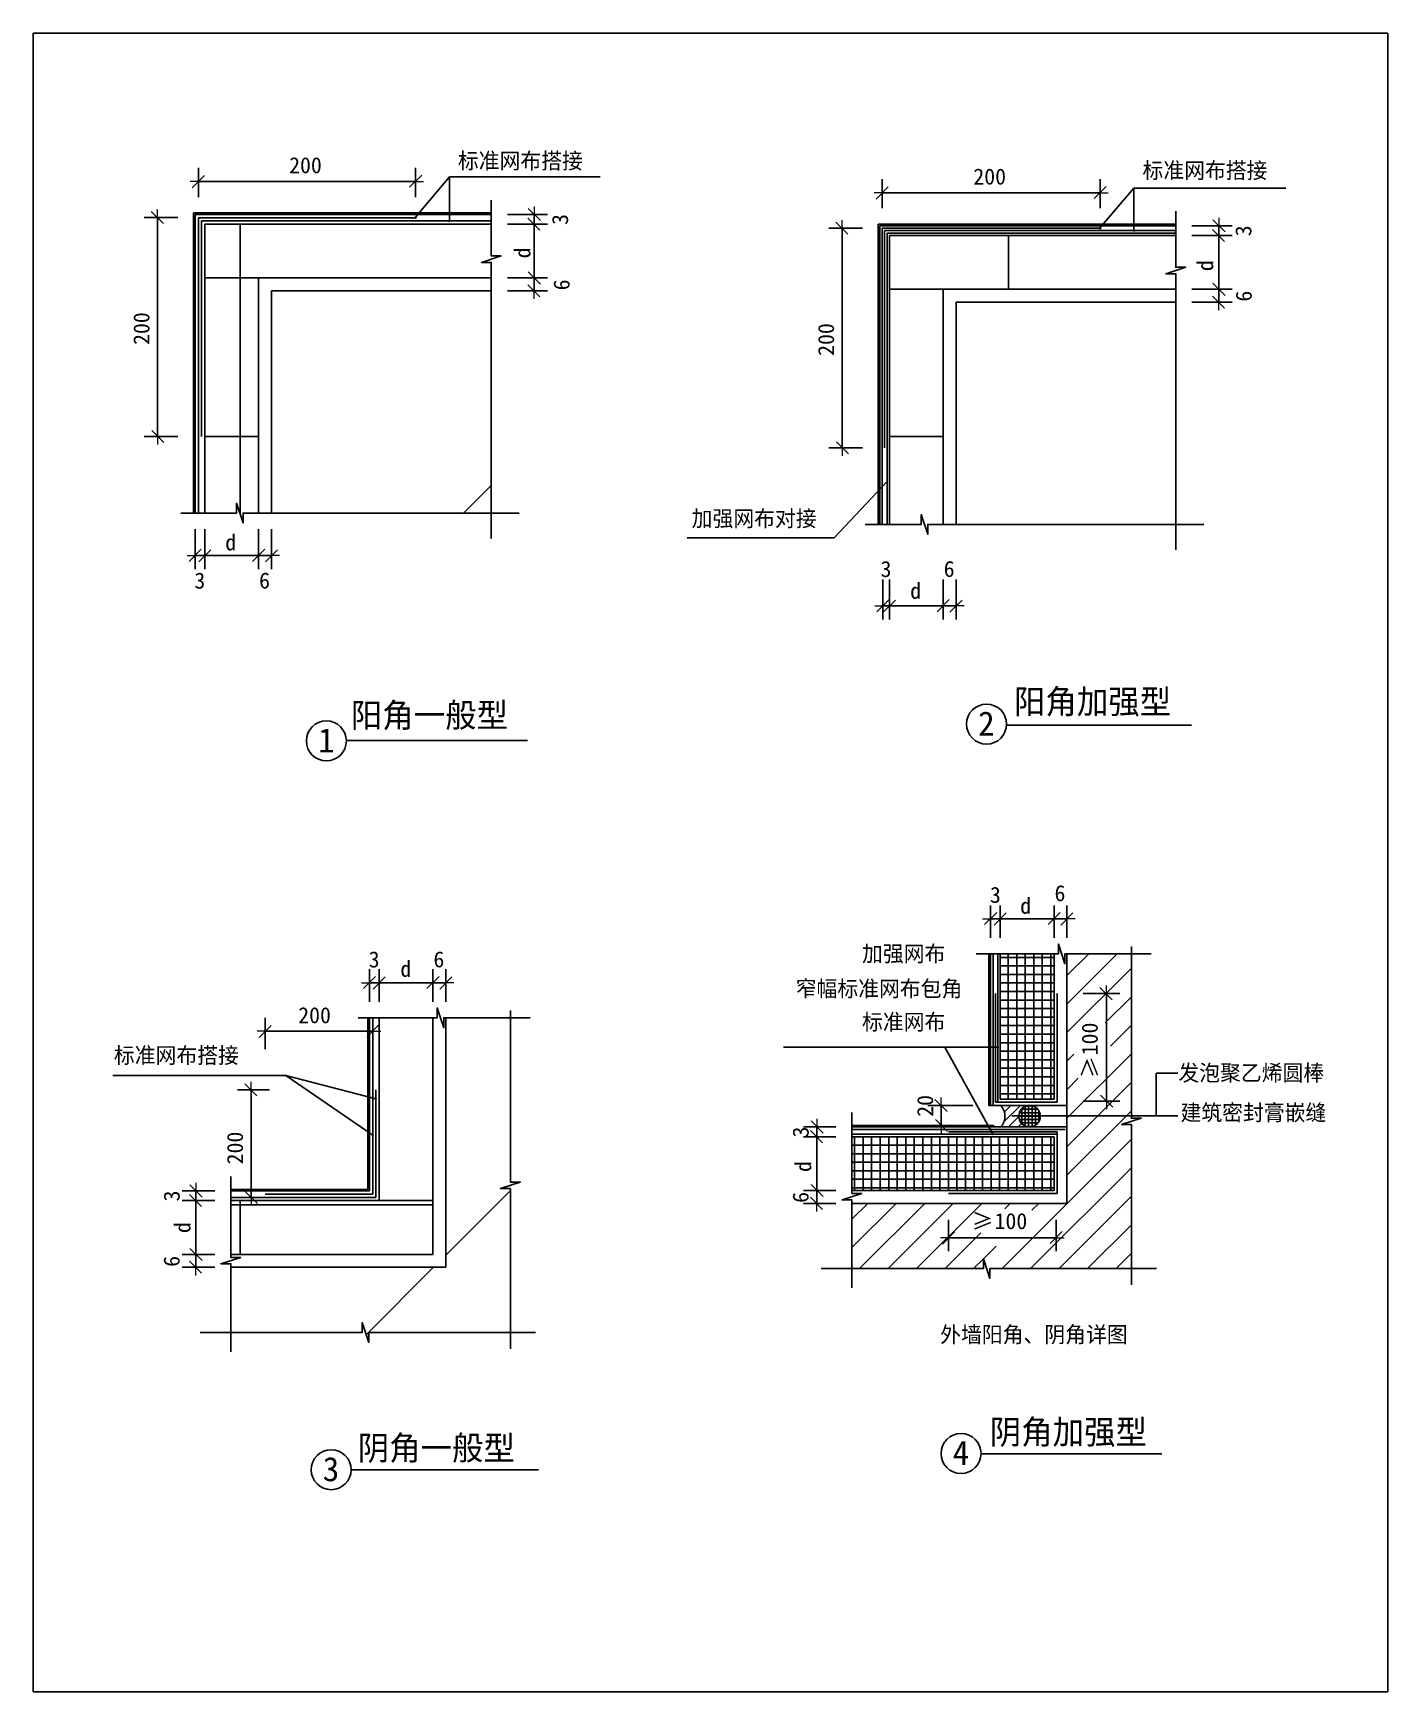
# Model space of a CAD drawing. Header units: metres. Extents: x 916 to 26111, y 468 to 31319.
import ezdxf

# ---------------------------------------------------------------- set-up
doc = ezdxf.new("R2010")
doc.units = ezdxf.units.M
doc.layers.add('PUB_TEXT', color=7, linetype='Continuous')

# ---------------------------------------------------------------- blocks, each defined once
blk = doc.blocks.new('_DIMX')
at = {"lineweight": 15}
blk.add_line((-150, 0), (150, 0), dxfattribs=at)
blk.add_lwpolyline([(-111.71, -108.01), (113.75, 118.17)])

msp = doc.modelspace()

# ---------------------------------------------------------------- hatches: boundary and pattern name
h = msp.add_hatch()
h.set_pattern_fill('AR-SAND', scale=250)
h.paths.add_polyline_path([(4028.88, 27846.78), (8018.88, 27846.78, -0.41), (8028.88, 27856.78), (8100.33, 27946.78), (3928.88, 27946.78), (3928.88, 22392.5), (4028.88, 22392.5)])
h.paths.add_polyline_path([(4028.88, 22392.5), (4108.88, 22392.5), (4108.88, 27766.78), (9435.43, 27766.78), (9435.43, 27826.78), (8656.78, 27826.78), (8656.78, 27816.78, -0.41), (8666.78, 27806.78, -1), (8646.78, 27806.78, -0.41), (8656.78, 27816.78), (8656.78, 27946.78), (8100.33, 27946.78), (8028.88, 27856.78, -0.41), (8038.88, 27846.78, -1), (8018.88, 27846.78), (4028.88, 27846.78)])
h.paths.add_polyline_path([(9435.43, 27826.78), (9435.43, 27946.78), (8656.78, 27946.78), (8656.78, 27826.78)])
h.paths.add_polyline_path([(9435.43, 26526.78), (9435.43, 26766.78), (5108.88, 26766.78), (5108.88, 22392.5), (5348.88, 22392.5), (5348.88, 26526.78)])
h = msp.add_hatch()
h.set_pattern_fill('NET', scale=1500)
h.paths.add_polyline_path([(9435.43, 26766.78), (9435.43, 27054.86), (9252.1, 27054.86), (9618.75, 27174.86), (9435.43, 27174.86), (9435.43, 27766.78), (4108.88, 27766.78), (4108.88, 26766.78)])
h.paths.add_polyline_path([(5108.88, 26766.78), (4108.88, 26766.78), (4108.88, 22392.5), (4700.79, 22392.5), (4700.79, 22575.83), (4820.79, 22209.17), (4820.79, 22392.5), (5108.88, 22392.5)])
h = msp.add_hatch()
h.set_pattern_fill('AR-SAND', scale=250)
h.paths.add_polyline_path([(22168.2, 27616.51), (22168.2, 27676.51), (21389.55, 27676.51), (21389.55, 27626.51, -0.41), (21399.55, 27616.51)])
h.paths.add_polyline_path([(21399.55, 27616.51, -1), (21379.55, 27616.51, -0.41), (21389.55, 27626.51), (21389.55, 27676.51), (20779.07, 27676.51), (20761.65, 27656.51, -0.41), (20771.65, 27646.51, -1), (20751.65, 27646.51), (16751.65, 27646.51), (16751.65, 22917.61), (16804.78, 22973.69, -0.21), (16801.65, 22980.95, -0.41), (16811.65, 22990.95), (16811.65, 27586.51), (22168.2, 27586.51), (22168.2, 27616.51)])
h.paths.add_polyline_path([(22168.2, 27556.51), (22168.2, 27586.51), (16811.65, 27586.51), (16811.65, 22990.95, -0.41), (16821.65, 22980.95, -0.41), (16811.65, 22970.95), (16811.65, 22182.24), (16841.65, 22182.24), (16841.65, 27556.51)])
h.paths.add_polyline_path([(16721.65, 27676.51), (16721.65, 22885.95), (16751.65, 22917.61), (16751.65, 27646.51), (20751.65, 27646.51, -0.41), (20761.65, 27656.51), (20779.07, 27676.51)])
h.paths.add_polyline_path([(16751.65, 22182.24), (16811.65, 22182.24), (16811.65, 22970.95, -0.19), (16804.78, 22973.69), (16751.65, 22917.61)])
h.paths.add_polyline_path([(16721.65, 22182.24), (16751.65, 22182.24), (16751.65, 22917.61), (16721.65, 22885.95)])
h.paths.add_polyline_path([(17841.65, 22182.24), (18081.65, 22182.24), (18081.65, 26316.51), (22168.2, 26316.51), (22168.2, 26556.51), (17841.65, 26556.51)])
h = msp.add_hatch()
h.set_pattern_fill('NET', scale=1500)
h.paths.add_polyline_path([(22168.2, 26556.51), (22168.2, 26844.59), (21984.88, 26844.59), (22351.53, 26964.59), (22168.2, 26964.59), (22168.2, 27556.51), (16841.65, 27556.51), (16841.65, 26556.51)])
h.paths.add_polyline_path([(17841.65, 26556.51), (16841.65, 26556.51), (16841.65, 22182.24), (17433.57, 22182.24), (17433.57, 22365.56), (17553.57, 21998.91), (17553.57, 22182.24), (17841.65, 22182.24)])
h = msp.add_hatch()
h.set_pattern_fill('ANSI31', scale=3000)
h.paths.add_polyline_path([(5348.88, 26526.78), (5348.88, 22392.5), (9435.43, 22392.5), (9435.43, 26526.78)])
h = msp.add_hatch()
h.set_pattern_fill('ANSI31', scale=3000)
h.paths.add_polyline_path([(18081.65, 26316.51), (18081.65, 22182.24), (22168.2, 22182.24), (22168.2, 26316.51)])
h = msp.add_hatch()
h.set_pattern_fill('AR-SAND', scale=250)
h.paths.add_polyline_path([(20142.85, 14193.88), (20104.17, 14193.88), (20104.17, 14010.56), (19984.17, 14377.21), (19984.17, 14193.88), (19902.85, 14193.88), (19902.85, 11493.7), (18902.85, 11493.7), (18902.85, 14193.88), (18857.85, 14193.88), (18857.85, 12464.92, -0.41), (18865.35, 12457.42, -0.41), (18857.85, 12449.92), (18857.85, 11433.7), (18812.85, 11433.7), (18812.85, 12449.95, -0.39), (18805.98, 12457.42), (18775.35, 12457.42, -0.41), (18767.85, 12449.92), (18767.85, 11373.7), (20142.85, 11373.7)])
h.paths.add_polyline_path([(18767.85, 12449.92, -0.41), (18760.35, 12457.42), (18722.85, 12457.42), (18722.85, 11373.7), (18767.85, 11373.7)])
h.paths.add_polyline_path([(18767.85, 14193.88), (18722.85, 14193.88), (18722.85, 12457.42), (18760.35, 12457.42, -0.41), (18767.85, 12464.92)])
h.paths.add_polyline_path([(18767.85, 12464.92, -0.41), (18775.35, 12457.42), (18805.98, 12457.42, -1), (18820.98, 12457.42), (18850.35, 12457.42, -0.41), (18857.85, 12464.92), (18857.85, 14193.88), (18767.85, 14193.88)])
h.paths.add_polyline_path([(18747.93, 10883.7, -0.27), (18744.05, 10877.13), (18761.6, 10845.27, -0.57), (18772.72, 10838.7), (19962.85, 10838.7), (19962.85, 10883.7)])
h.paths.add_polyline_path([(19962.85, 10883.7), (19962.85, 10838.7), (18772.72, 10838.7, -1), (18757.72, 10838.7), (16144.03, 10838.7), (16144.03, 10793.7), (19902.85, 10793.7), (19902.85, 9793.7), (16144.03, 9793.7), (16144.03, 9738.41), (16327.35, 9738.41), (15960.7, 9618.41), (16144.03, 9618.41), (16144.03, 9553.7), (20142.85, 9553.7), (20142.85, 10973.7), (18690.85, 10973.7), (18712.02, 10935.27, -0.57), (18723.14, 10928.7, -0.27), (18719.26, 10922.13), (18736.81, 10890.27, -0.57), (18747.93, 10883.7)])
h.paths.add_polyline_path([(16144.03, 10928.7), (16144.03, 10838.7), (18757.72, 10838.7, -0.27), (18761.6, 10845.27), (18744.05, 10877.13, -0.57), (18732.93, 10883.7, -0.27), (18736.81, 10890.27), (18719.26, 10922.13, -0.57), (18708.14, 10928.7)])
h.paths.add_polyline_path([(18708.14, 10928.7, -0.27), (18712.02, 10935.27), (18690.85, 10973.7), (16144.03, 10973.7), (16144.03, 10928.7)])
h = msp.add_hatch()
h.set_pattern_fill('NET', scale=50)
h.paths.add_polyline_path([(19902.85, 14193.88), (18902.85, 14193.88), (18902.85, 11493.7), (19902.85, 11493.7)])
h.paths.add_polyline_path([(16144.03, 10793.7), (16144.03, 9793.7), (19902.85, 9793.7), (19902.85, 10793.7)])
h = msp.add_hatch()
h.set_pattern_fill('AR-SAND', scale=250)
h.paths.add_polyline_path([(4592.65, 8604.1), (4592.65, 8548.8), (4775.98, 8548.8), (4409.32, 8428.8), (4592.65, 8428.8), (4592.65, 8364.1), (8591.47, 8364.1), (8591.47, 13004.28), (8552.8, 13004.28), (8552.8, 12820.95), (8432.8, 13187.6), (8432.8, 13004.28), (8351.47, 13004.28), (8351.47, 9604.1), (8351.47, 8604.1)])
h.paths.add_polyline_path([(7351.47, 9604.1), (7351.47, 13004.28), (7231.47, 13004.28), (7231.47, 11511.54), (7284.21, 11497.82, -0.88), (7298.97, 11495.93, -0.41), (7291.47, 11488.43), (7291.47, 9664.1), (4592.65, 9664.1), (4592.65, 9604.1)])
h.paths.add_polyline_path([(7291.47, 9664.1), (7291.47, 11488.43, -0.49), (7284.21, 11497.82), (7231.47, 11511.54), (7231.47, 10826.7, -0.41), (7238.97, 10819.2, -1.36), (7225.29, 10823.45), (7171.47, 10860.52), (7171.47, 9784.1), (4592.65, 9784.1), (4592.65, 9664.1)])
h.paths.add_polyline_path([(7171.47, 10860.52), (7225.29, 10823.45, -0.25), (7231.47, 10826.7), (7231.47, 11511.54), (7171.47, 11527.16)])
h.paths.add_polyline_path([(7171.47, 11527.16), (7231.47, 11511.54), (7231.47, 13004.28), (7171.47, 13004.28)])
h = msp.add_hatch()
h.set_pattern_fill('ANSI31', scale=3000)
h.paths.add_polyline_path([(8591.47, 8364.1), (4592.65, 8364.1), (4592.65, 7151.33), (7036.65, 7151.33), (7036.65, 7334.66), (7156.65, 6968.01), (7156.65, 7151.33), (9791.11, 7151.33), (9791.11, 9828.28), (9607.79, 9828.28), (9974.44, 9948.28), (9791.11, 9948.28), (9791.11, 13004.28), (8591.47, 13004.28)])
h = msp.add_hatch()
h.set_pattern_fill('NET', scale=1500)
h.paths.add_polyline_path([(8351.47, 13004.28), (7351.47, 13004.28), (7351.47, 9604.1), (8351.47, 9604.1)])
h.paths.add_polyline_path([(8351.47, 8604.1), (8351.47, 9604.1), (4592.65, 9604.1), (4592.65, 8604.1)])
h = msp.add_hatch()
h.set_pattern_fill('ANSI31', scale=40)
h.paths.add_polyline_path([(19447.85, 11373.7), (18905.27, 11373.7, -0.43), (18905.57, 10973.7), (19447.85, 10973.7, -0.41), (19247.85, 11173.7, -0.41)])
h = msp.add_hatch()
h.set_pattern_fill('NET', scale=20)
h.paths.add_polyline_path([(19247.85, 11173.7, 1), (19647.85, 11173.7, 1)])

# ---------------------------------------------------------------- linework, layer by layer
for p, q in [((3988.88, 28271.49), (3988.88, 28811.51)), ((8028.88, 28271.49), (8028.88, 28811.51)), ((8027.88, 28561.51), (3989.88, 28561.51)), ((8028.88, 27896.78), (8656.78, 28647.62)), ((8656.78, 28647.62), (11463.96, 28647.62)), ((8656.78, 27836.78), (8656.78, 28647.62)), ((16706.64, 28061.23), (16706.64, 28601.25)), ((20761.65, 28061.23), (20761.65, 28601.25)), ((20761.65, 27701.51), (21389.55, 28437.36)), ((21389.55, 27646.51), (21389.55, 28437.36)), ((21389.55, 28437.36), (24216.14, 28437.36)), ((20760.65, 28351.25), (16707.64, 28351.25)), ((3604.81, 27887.88), (2980.12, 27887.88)), ((3230.12, 27886.88), (3230.12, 23817.78)), ((3898.88, 27976.78), (3898.88, 22392.5)), ((9435.43, 27976.78), (3898.88, 27976.78)), ((3928.88, 27946.78), (3928.88, 22392.5)), ((9435.43, 27946.78), (3928.88, 27946.78)), ((3988.88, 27886.78), (3988.88, 22392.5)), ((8028.88, 27886.78), (3988.88, 27886.78)), ((4048.88, 27826.78), (4048.88, 23816.78)), ((9435.43, 27826.78), (4048.88, 27826.78)), ((4108.88, 27766.78), (4108.88, 22392.5)), ((9435.43, 27766.78), (4108.88, 27766.78)), ((9735.43, 27946.78), (10482.75, 27946.78)), ((9735.43, 27766.78), (10482.75, 27766.78)), ((9735.43, 27766.78), (10482.75, 27766.78)), ((10232.75, 27947.78), (10232.75, 27948.78)), ((10232.75, 27946.78), (10232.75, 27766.78)), ((16631.65, 27766.51), (16631.65, 22182.24)), ((22168.2, 27766.51), (16631.65, 27766.51)), ((10232.75, 27765.78), (10232.75, 26767.78)), ((10232.75, 27765.78), (10232.75, 27764.78)), ((16337.59, 27691.41), (15712.9, 27691.41)), ((15962.9, 27690.41), (15962.9, 23607.51)), ((16661.65, 27736.51), (16661.65, 22182.24)), ((22168.2, 27736.51), (16661.65, 27736.51)), ((16706.65, 27691.51), (16706.65, 22182.24)), ((20761.65, 27691.51), (16706.65, 27691.51)), ((16751.65, 27646.51), (16751.65, 23606.51)), ((22168.2, 27646.51), (16751.65, 27646.51)), ((16796.65, 27601.51), (16796.65, 22182.24)), ((22168.2, 27601.51), (16796.65, 27601.51)), ((16841.65, 27556.51), (16841.65, 22182.24)), ((22168.2, 27556.51), (16841.65, 27556.51)), ((22468.2, 27736.51), (23215.53, 27736.51)), ((22468.2, 27556.51), (23215.53, 27556.51)), ((22468.2, 27556.51), (23215.53, 27556.51)), ((22965.53, 27737.51), (22965.53, 27738.51)), ((22965.53, 27736.51), (22965.53, 27556.51)), ((22965.53, 27555.51), (22965.53, 26557.51)), ((22965.53, 27555.51), (22965.53, 27554.51)), ((9435.43, 26766.78), (4108.88, 26766.78)), ((5108.88, 26766.78), (5108.88, 22392.5)), ((9735.43, 26766.78), (10482.75, 26766.78)), ((9735.43, 26766.78), (10482.75, 26766.78)), ((10232.75, 26767.78), (10232.75, 26768.78)), ((10232.75, 26766.78), (10232.75, 26526.78)), ((22168.2, 26556.51), (16841.65, 26556.51)), ((17841.65, 26556.51), (17841.65, 22182.24)), ((22468.2, 26556.51), (23215.53, 26556.51)), ((22468.2, 26556.51), (23215.53, 26556.51)), ((22965.53, 26557.51), (22965.53, 26558.51)), ((22965.53, 26556.51), (22965.53, 26316.51)), ((9435.43, 26526.78), (5348.88, 26526.78)), ((5348.88, 26526.78), (5348.88, 22392.5)), ((9735.43, 26526.78), (10482.75, 26526.78)), ((10232.75, 26525.78), (10232.75, 26524.78)), ((22168.2, 26316.51), (18081.65, 26316.51)), ((18081.65, 26316.51), (18081.65, 22182.24)), ((22468.2, 26316.51), (23215.53, 26316.51)), ((22965.53, 26315.51), (22965.53, 26314.51)), ((3604.81, 23816.78), (2980.12, 23816.78)), ((16337.59, 23606.51), (15712.9, 23606.51)), ((16796.65, 22980.95), (15816.52, 21931.82)), ((3928.88, 22092.5), (3928.88, 21351.6)), ((4108.88, 22092.5), (4108.88, 21351.6)), ((4108.88, 22092.5), (4108.88, 21351.6)), ((5108.88, 22092.5), (5108.88, 21351.6)), ((5108.88, 22092.5), (5108.88, 21351.6)), ((5348.88, 22092.5), (5348.88, 21351.6)), ((15816.52, 21931.82), (13080.57, 21931.82)), ((3927.88, 21601.6), (3926.88, 21601.6)), ((3928.88, 21601.6), (4108.88, 21601.6)), ((4109.88, 21601.6), (4110.88, 21601.6)), ((4109.88, 21601.6), (5107.88, 21601.6)), ((5107.88, 21601.6), (5106.88, 21601.6)), ((5108.88, 21601.6), (5348.88, 21601.6)), ((5349.88, 21601.6), (5350.88, 21601.6)), ((16721.65, 21156.96), (16721.65, 20416.06)), ((16841.65, 21156.96), (16841.65, 20416.06)), ((16841.65, 21156.96), (16841.65, 20416.06)), ((17841.65, 21156.96), (17841.65, 20416.06)), ((17841.65, 21156.96), (17841.65, 20416.06)), ((18081.65, 21156.96), (18081.65, 20416.06)), ((16720.65, 20666.06), (16719.65, 20666.06)), ((16721.65, 20666.06), (16841.65, 20666.06)), ((16842.65, 20666.06), (16843.65, 20666.06)), ((16842.65, 20666.06), (17840.65, 20666.06)), ((17840.65, 20666.06), (17839.65, 20666.06)), ((17841.65, 20666.06), (18081.65, 20666.06)), ((18082.65, 20666.06), (18083.65, 20666.06)), ((19022.44, 18448.14), (22459.28, 18448.14)), ((6745.32, 18163.44), (10108.55, 18163.44)), ((18721.85, 14846.5), (18720.85, 14846.5)), ((18722.85, 14493.88), (18722.85, 15096.5)), ((18722.85, 14846.5), (18902.85, 14846.5)), ((18902.85, 14493.88), (18902.85, 15096.5)), ((18902.85, 14493.88), (18902.85, 15096.5)), ((18903.85, 14846.5), (19901.85, 14846.5)), ((18903.85, 14846.5), (18904.85, 14846.5)), ((19901.85, 14846.5), (19900.85, 14846.5)), ((19902.85, 14493.88), (19902.85, 15096.5)), ((19902.85, 14493.88), (19902.85, 15096.5)), ((19902.85, 14846.5), (20142.85, 14846.5)), ((20142.85, 14493.88), (20142.85, 15096.5)), ((20143.85, 14846.5), (20144.85, 14846.5)), ((18692.85, 14193.88), (18692.85, 11373.7)), ((18722.85, 14193.88), (18722.85, 11373.7)), ((18767.85, 14193.88), (18767.85, 11373.7)), ((18857.85, 14193.88), (18857.85, 11433.7)), ((18902.85, 14193.88), (18902.85, 11493.7)), ((19902.85, 14193.88), (19902.85, 11493.7)), ((20142.85, 14193.88), (20142.85, 9553.7)), ((20142.85, 14193.88), (20142.85, 9553.7)), ((20142.85, 13789.17), (20547.56, 14193.88)), ((20142.85, 13258.84), (21077.89, 14193.88)), ((7171.47, 13304.28), (7171.47, 13906.89)), ((7351.47, 13304.28), (7351.47, 13906.89)), ((7351.47, 13304.28), (7351.47, 13906.89)), ((8351.47, 13304.28), (8351.47, 13906.89)), ((8351.47, 13304.28), (8351.47, 13906.89)), ((8591.47, 13304.28), (8591.47, 13906.89)), ((20142.85, 12728.51), (21342.49, 13928.15)), ((7170.47, 13656.89), (7169.47, 13656.89)), ((7171.47, 13656.89), (7351.47, 13656.89)), ((7352.47, 13656.89), (8350.47, 13656.89)), ((7352.47, 13656.89), (7353.47, 13656.89)), ((8350.47, 13656.89), (8349.47, 13656.89)), ((8351.47, 13656.89), (8591.47, 13656.89)), ((8592.47, 13656.89), (8593.47, 13656.89)), ((18812.85, 13453.7), (18812.85, 11433.7)), ((19962.85, 13453.7), (19962.85, 11433.7)), ((20444.59, 13453.7), (21125.79, 13453.7)), ((20853.17, 12908.5), (21342.49, 13397.82)), ((20875.79, 11454.7), (20875.79, 13452.7)), ((5231.47, 12419.31), (5231.47, 13004.17)), ((7141.47, 13004.28), (7141.47, 9814.1)), ((7171.47, 13004.28), (7171.47, 9784.1)), ((7231.47, 13004.28), (7231.47, 9724.1)), ((7231.47, 12723.46), (7231.47, 13004.17)), ((7351.47, 13004.28), (7351.47, 9604.1)), ((8351.47, 13004.28), (8351.47, 9604.1)), ((8591.47, 13004.28), (8591.47, 8364.1)), ((8591.47, 13004.28), (8591.47, 8364.1)), ((5232.47, 12754.17), (7230.47, 12754.17)), ((20950.46, 12475.46), (21342.49, 12867.49)), ((18847.85, 12457.42), (14871.38, 12457.42)), ((18765.22, 10838.7), (17873.55, 12457.42)), ((20142.85, 11137.52), (21342.49, 12337.16)), ((20142.85, 12198.18), (20272.81, 12328.14)), ((5615.69, 11931.99), (2396.45, 11931.99)), ((7291.47, 11495.93), (5615.69, 11931.99)), ((7231.47, 10819.2), (5615.69, 11931.99)), ((20142.85, 11667.85), (20354.82, 11879.82)), ((20142.85, 10607.19), (21342.49, 11806.83)), ((21804.3, 11975.21), (22207.5, 11975.21)), ((21804.3, 11184.37), (21804.3, 11975.21)), ((5313.33, 11664.1), (4718.57, 11664.1)), ((4968.57, 9665.1), (4968.57, 11663.1)), ((7291.47, 11664.1), (7291.47, 9664.1)), ((19962.85, 11433.7), (18812.85, 11433.7)), ((19902.85, 11493.7), (18902.85, 11493.7)), ((20444.59, 11453.7), (21125.79, 11453.7)), ((18392.85, 11373.7), (17555.81, 11373.7)), ((17805.81, 11372.7), (17805.81, 11004.7)), ((20142.85, 11373.7), (18692.85, 11373.7)), ((19119.33, 11184.37), (22202.96, 11184.37)), ((20142.85, 10076.86), (21342.49, 11276.5)), ((15844.03, 10973.7), (15241.41, 10973.7)), ((15491.41, 10974.7), (15491.41, 10975.7)), ((15491.41, 10973.7), (15491.41, 10793.7)), ((18782.85, 11003.7), (16144.03, 11003.7)), ((20142.85, 10973.7), (16144.03, 10973.7)), ((20109.78, 10928.7), (16144.03, 10928.7)), ((19962.85, 10838.7), (16144.03, 10838.7)), ((18452.85, 11003.7), (17555.81, 11003.7)), ((19962.85, 10883.7), (17942.85, 10883.7)), ((18782.85, 11003.7), (18782.85, 10973.7)), ((19962.85, 10883.7), (19962.85, 9733.7)), ((15844.03, 10793.7), (15241.41, 10793.7)), ((15844.03, 10793.7), (15241.41, 10793.7)), ((15491.41, 10792.7), (15491.41, 10791.7)), ((15491.41, 10792.7), (15491.41, 9794.7)), ((19902.85, 10793.7), (16144.03, 10793.7)), ((18937.26, 8340.94), (21342.49, 10746.17)), ((19902.85, 10793.7), (19902.85, 9793.7)), ((19467.59, 8340.94), (21342.49, 10215.84)), ((4292.65, 9784.1), (3690.03, 9784.1)), ((4292.65, 9604.1), (3690.03, 9604.1)), ((4292.65, 9604.1), (3690.03, 9604.1)), ((3940.03, 9785.1), (3940.03, 9786.1)), ((3940.03, 9784.1), (3940.03, 9604.1)), ((3940.03, 9603.1), (3940.03, 8605.1)), ((3940.03, 9603.1), (3940.03, 9602.1)), ((7141.47, 9814.1), (4592.65, 9814.1)), ((7171.47, 9784.1), (4592.65, 9784.1)), ((7291.47, 9664.1), (4592.65, 9664.1)), ((8351.47, 9604.1), (4592.65, 9604.1)), ((5191.56, 9664.1), (4718.57, 9664.1)), ((7231.47, 9724.1), (5231.47, 9724.1)), ((8351.47, 9604.1), (8351.47, 8604.1)), ((15844.03, 9793.7), (15241.41, 9793.7)), ((15844.03, 9793.7), (15241.41, 9793.7)), ((15491.41, 9794.7), (15491.41, 9795.7)), ((15491.41, 9793.7), (15491.41, 9553.7)), ((19902.85, 9793.7), (16144.03, 9793.7)), ((19962.85, 9733.7), (17942.85, 9733.7)), ((19997.92, 8340.94), (21342.49, 9685.51)), ((15844.03, 9553.7), (15241.41, 9553.7)), ((15491.41, 9552.7), (15491.41, 9551.7)), ((20142.85, 9553.7), (16144.03, 9553.7)), ((20142.85, 9553.7), (16144.03, 9553.7)), ((16144.03, 9260.02), (16437.71, 9553.7)), ((16144.03, 8729.69), (16968.04, 9553.7)), ((16285.61, 8340.94), (17498.37, 9553.7)), ((16815.94, 8340.94), (18028.7, 9553.7)), ((17346.27, 8340.94), (18559.03, 9553.7)), ((18988.61, 9452.94), (19089.36, 9553.7)), ((19490.62, 9424.63), (19619.69, 9553.7)), ((17876.6, 8340.94), (18543.31, 9007.65)), ((17942.85, 9249.23), (17942.85, 8664.37)), ((19942.85, 9249.23), (19942.85, 8664.37)), ((20528.25, 8340.94), (21342.49, 9155.18)), ((17943.85, 8914.37), (19941.85, 8914.37)), ((18588.57, 8522.58), (18824.62, 8758.63)), ((4292.65, 8604.1), (3690.03, 8604.1)), ((4292.65, 8604.1), (3690.03, 8604.1)), ((4292.65, 8364.1), (3690.03, 8364.1)), ((3940.03, 8605.1), (3940.03, 8606.1)), ((3940.03, 8604.1), (3940.03, 8364.1)), ((3940.03, 8363.1), (3940.03, 8362.1)), ((8351.47, 8604.1), (4592.65, 8604.1)), ((8591.47, 8364.1), (4592.65, 8364.1)), ((8591.47, 8364.1), (4592.65, 8364.1)), ((18406.93, 8340.94), (18588.02, 8522.03)), ((21058.58, 8340.94), (21342.49, 8624.85)), ((18541.38, 4892.26), (21906.65, 4892.26)), ((6829.91, 4597.64), (10316.4, 4597.64))]:
    msp.add_line(p, q)
msp.add_lwpolyline([(916.35, 31319), (26110.94, 31319), (26110.94, 467.73), (916.35, 467.73)], close=True)
for points in [[(9435.43, 28215.79), (9435.43, 27174.86), (9618.75, 27174.86), (9252.1, 27054.86), (9435.43, 27054.86), (9435.43, 21917.93)], [(22168.2, 28005.53), (22168.2, 26964.59), (22351.53, 26964.59), (21984.88, 26844.59), (22168.2, 26844.59), (22168.2, 21707.67)], [(3659.86, 22392.5), (4700.79, 22392.5), (4700.79, 22575.83), (4820.79, 22209.17), (4820.79, 22392.5), (9957.72, 22392.5)], [(16392.64, 22182.24), (17433.57, 22182.24), (17433.57, 22365.56), (17553.57, 21998.91), (17553.57, 22182.24), (22690.5, 22182.24)], [(18453.83, 14193.88), (19984.17, 14193.88), (19984.17, 14377.21), (20104.17, 14010.56), (20104.17, 14193.88), (21712.21, 14193.88)], [(21342.49, 14332.73), (21342.49, 11137.88), (21525.82, 11137.88), (21159.16, 11017.88), (21342.49, 11017.88), (21342.49, 8034.87)], [(6962.45, 13004.28), (8432.8, 13004.28), (8432.8, 13187.6), (8552.8, 12820.95), (8552.8, 13004.28), (10160.83, 13004.28)], [(9791.11, 13143.12), (9791.11, 9948.28), (9974.44, 9948.28), (9607.79, 9828.28), (9791.11, 9828.28), (9791.11, 6845.26)], [(16144.03, 11242.72), (16144.03, 9738.41), (16327.35, 9738.41), (15960.7, 9618.41), (16144.03, 9618.41), (16144.03, 7982.55)], [(4592.65, 10053.11), (4592.65, 8548.8), (4775.98, 8548.8), (4409.32, 8428.8), (4592.65, 8428.8), (4592.65, 6792.94)], [(15572.18, 8340.94), (18588.02, 8340.94), (18588.02, 8524.26), (18708.02, 8157.61), (18708.02, 8340.94), (21810.04, 8340.94)], [(4020.8, 7151.33), (7036.65, 7151.33), (7036.65, 7334.66), (7156.65, 6968.01), (7156.65, 7151.33), (10258.66, 7151.33)]]:
    msp.add_lwpolyline(points)
for points in [[(8018.88, 27886.78, 1), (8038.88, 27886.78, 1)], [(8646.78, 27826.78, 1), (8666.78, 27826.78, 1)], [(20751.65, 27691.51, 1), (20771.65, 27691.51, 1)], [(21379.55, 27646.51, 1), (21399.55, 27646.51, 1)], [(18760.35, 12457.42, 1), (18775.35, 12457.42, 1)], [(18805.98, 12457.42, 1), (18820.98, 12457.42, 1)], [(18850.35, 12457.42, 1), (18865.35, 12457.42, 1)], [(7283.97, 11495.93, 1), (7298.97, 11495.93, 1)], [(7223.97, 10819.2, 1), (7238.97, 10819.2, 1)], [(18708.14, 10928.7, 1), (18723.14, 10928.7, 1)], [(18732.93, 10883.7, 1), (18747.93, 10883.7, 1)], [(18757.72, 10838.7, 1), (18772.72, 10838.7, 1)]]:
    msp.add_lwpolyline(points, format="xyb", close=True)
for centre, radius in [((18647.45, 18467.48), 371.92), ((6369.95, 18155.19), 371.92), ((19447.85, 11173.7), 200), ((18172.68, 4900.85), 371.92), ((6458.08, 4599.3), 371.92)]:
    msp.add_circle(centre, radius)
msp.add_arc((18713.24, 11173.56), 277.37, 313.9, 46.18)

# ---------------------------------------------------------------- block references
for p, rotation in [((3988.88, 28561.51), 180), ((16706.64, 28351.25), 180), ((10232.75, 27946.78), 270), ((3230.12, 27887.88), 90), ((10232.75, 27766.78), 90), ((15962.9, 27691.41), 90), ((22965.53, 27736.51), 270), ((22965.53, 27556.51), 90), ((10232.75, 26766.78), 270), ((10232.75, 26526.78), 90), ((22965.53, 26556.51), 270), ((22965.53, 26316.51), 90), ((3230.12, 23816.78), 270), ((15962.9, 23606.51), 270), ((4108.88, 21601.6), 180), ((5348.88, 21601.6), 180), ((16841.65, 20666.06), 180), ((18081.65, 20666.06), 180), ((18902.85, 14846.5), 180), ((20142.85, 14846.5), 180), ((7351.47, 13656.89), 180), ((8591.47, 13656.89), 180), ((20875.79, 13453.7), 90), ((5231.47, 12754.17), 180), ((4968.57, 11664.1), 90), ((17805.81, 11373.7), 90), ((20875.79, 11453.7), 270), ((15491.41, 10973.7), 270), ((17805.81, 11003.7), 270), ((15491.41, 10793.7), 90), ((3940.03, 9784.1), 270), ((15491.41, 9793.7), 270), ((3940.03, 9604.1), 90), ((4968.57, 9664.1), 270), ((15491.41, 9553.7), 90), ((17942.85, 8914.37), 180), ((3940.03, 8604.1), 270), ((3940.03, 8364.1), 90)]:
    msp.add_blockref('_DIMX', p, dxfattribs=dict(rotation=rotation))
for p in [(8028.88, 28561.51), (20761.65, 28351.25), (3928.88, 21601.6), (5108.88, 21601.6), (16721.65, 20666.06), (17841.65, 20666.06), (18722.85, 14846.5), (19902.85, 14846.5), (7171.47, 13656.89), (8351.47, 13656.89), (7231.47, 12754.17), (19942.85, 8914.37)]:
    msp.add_blockref('_DIMX', p)

# ---------------------------------------------------------------- texts
for s, p in [('200', (5676.8, 28713.25)), ('200', (18402.06, 28502.98)), ('d', (4488.68, 21699.38)), ('3', (16676.74, 21203.08)), ('6', (17850.67, 21204.81)), ('3', (3913.96, 20987.9)), ('6', (5117.89, 20989.63)), ('d', (17226.79, 20799.54)), ('3', (18710.69, 15142.42)), ('6', (19911.86, 15174.07)), ('d', (19272.7, 14939.56)), ('3', (7156.56, 13941.56)), ('6', (8360.49, 13943.3)), ('d', (7745.29, 13766.1)), ('200', (5845.76, 12904.17)), ('≥', (18369.87, 9074.37)), ('100', (18796.54, 9074.37))]:
    msp.add_text(s, height=298).set_placement(p)
for s, p in [('3', (10864.07, 27751.86)), ('3', (23572.79, 27541.6)), ('d', (10164.33, 27130.35)), ('d', (22862.95, 26891.57)), ('6', (10892.45, 26535.79)), ('6', (23579.88, 26325.53)), ('200', (3078.39, 25520.25)), ('200', (15811.16, 25316.88)), ('100', (20715.79, 12307.39)), ('≥', (20715.79, 11880.73)), ('20', (17654.94, 11163.81)), ('200', (4818.57, 10278.38)), ('3', (15339.68, 10778.79)), ('d', (15387.24, 10136.15)), ('3', (3640.84, 9589.18)), ('6', (15337.94, 9562.72)), ('d', (3842.53, 9000.18)), ('6', (3639.1, 8373.11))]:
    msp.add_text(s, height=298, rotation=90).set_placement(p)
at = {"layer": 'PUB_TEXT'}
for s, height, p in [('标准网布搭接', 298, (8815.37, 28796.99)), ('标准网布搭接', 298, (21548.14, 28618.43)), ('加强网布对接', 298, (13163.83, 22142.8)), ('阳角加强型', 450, (19156.6, 18661.01)), ('阳角一般型', 450, (6823.11, 18407.63)), ('2', 450, (18492.16, 18253.64)), ('1', 450, (6214.67, 17941.35)), ('加强网布', 298, (16332, 14048.83)), ('窄幅标准网布包角', 298, (15098.67, 13397.75)), ('标准网布', 298, (16332, 12778.45)), ('标准网布搭接', 298, (2417.71, 12159.02)), ('发泡聚乙烯圆棒', 298, (22215.31, 11832.28)), ('建筑密封膏嵌缝', 298, (22255.09, 11093.05)), ('外墙阳角、阴角详图', 298, (17785.76, 6964.77)), ('阴角加强型', 450, (18706.03, 5075.76)), ('阴角一般型', 450, (6951.32, 4778.09)), ('4', 450, (18017.39, 4687.01)), ('3', 450, (6302.79, 4385.45))]:
    msp.add_text(s, height=height, dxfattribs=at).set_placement(p)

doc.saveas('drawing.dxf')
